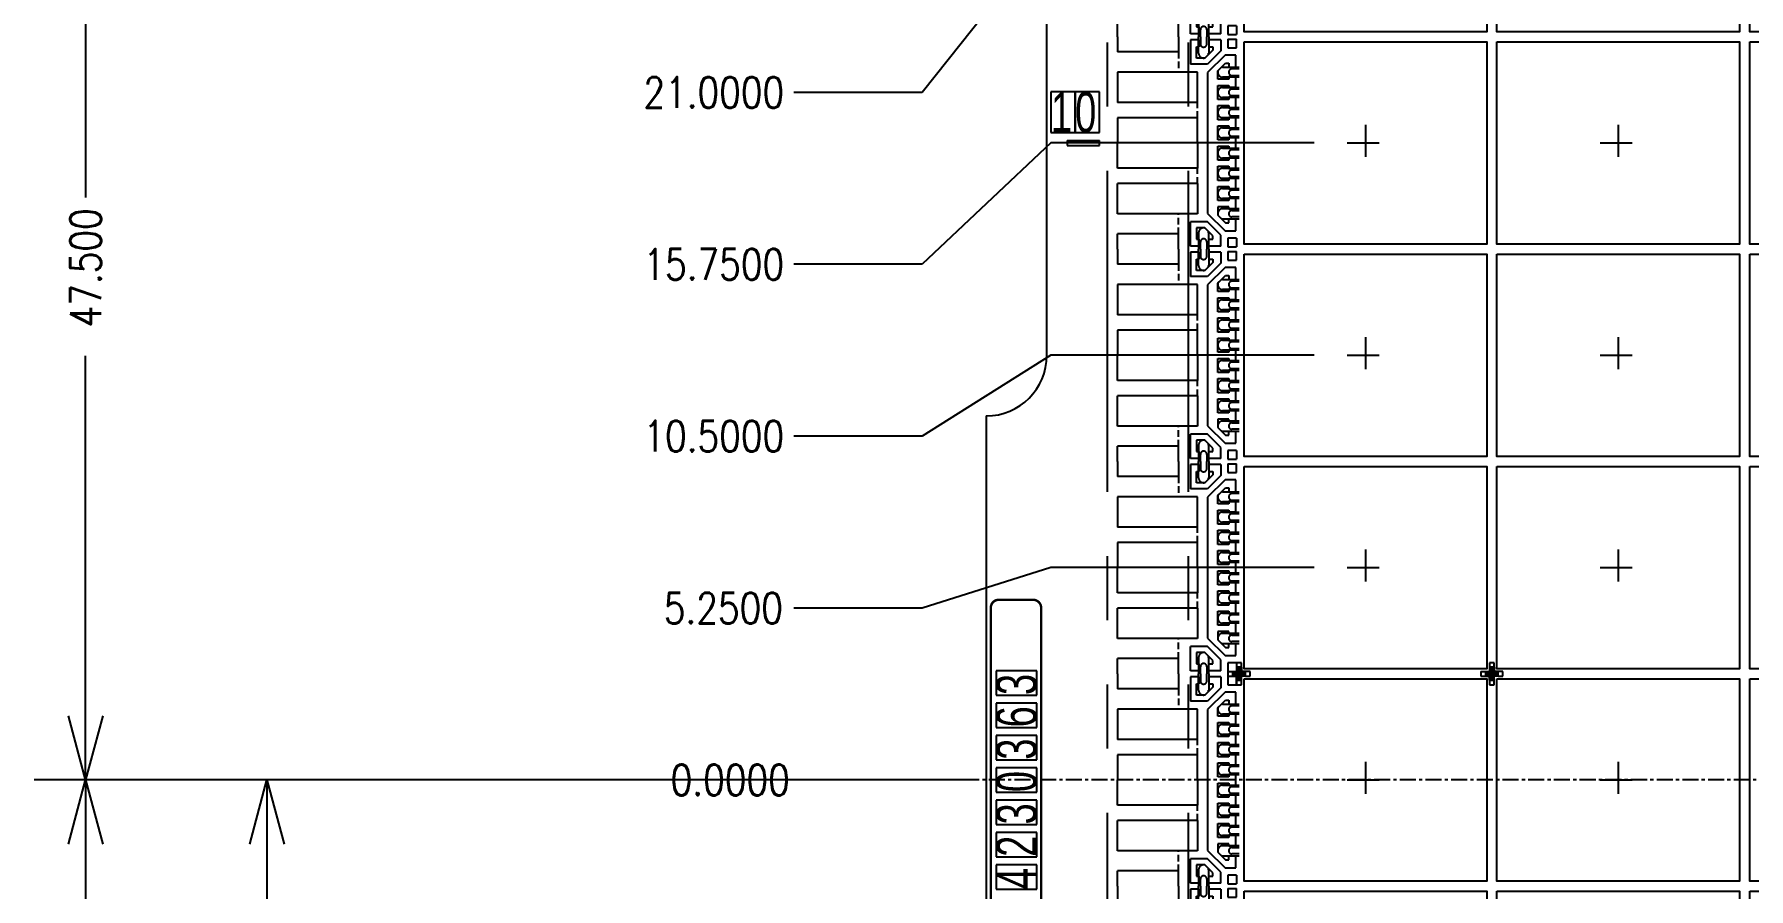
# Model space of a CAD drawing. Extents: x 0 to 864, y 0 to 559.
# Drawn here: x 98 to 182.7, y 341.9 to 384.1 of the extents above; entities that cross this region are included whole.
import ezdxf

# ---------------------------------------------------------------- set-up
doc = ezdxf.new("R2010")
doc.units = 0
doc.header["$LTSCALE"] = 12.7
doc.header["$MEASUREMENT"] = 0
doc.header["$PDMODE"] = 2
for name, pattern in [('CENTER', [2, 1.25, -0.25, 0.25, -0.25]), ('HIDDEN', [0.375, 0.25, -0.125]), ('PHANTOM', [2.5, 1.25, -0.25, 0.25, -0.25, 0.25, -0.25])]:
    doc.linetypes.add(name, pattern=pattern)
doc.layers.get('0').update_dxf_attribs({"linetype": 'CONTINUOUS'})
doc.layers.get('DEFPOINTS').update_dxf_attribs({"linetype": 'CONTINUOUS'})
for name, color, linetype in [('SH-01_CENTER', 2, 'CENTER'), ('SH-01_DIM', 4, 'CONTINUOUS'), ('SH-01_HATCH', 10, 'CONTINUOUS'), ('SH-01_HIDDEN', 6, 'HIDDEN'), ('SH-01_MISC', 5, 'CONTINUOUS'), ('SH-01_NOTES', 3, 'CONTINUOUS'), ('SH-01_OBJECT', 7, 'CONTINUOUS'), ('SH-01_PHANTOM', 1, 'PHANTOM')]:
    doc.layers.add(name, color=color, linetype=linetype)
doc.styles.get("Standard").update_dxf_attribs({"font": 'simplex.shx', "width": 0.82})
doc.dimstyles.get("Standard").update_dxf_attribs({"dimtxt": 0.18, "dimasz": 0.18, "dimexe": 0.18, "dimexo": 0.0625, "dimgap": 0.09, "dimtad": 0, "dimtih": 1, "dimtoh": 1, "dimdec": 4, "dimzin": 0, "dimdsep": 46, "dimtxsty": 'Standard', "dimcen": 0.09, "dimadec": 0, "dimazin": 0, "dimtfac": 1, "dimtdec": 4, "dimtofl": 0, "dimtmove": 0, "dimatfit": 3, "dimfxl": 1, "dimtolj": 1, "dimtzin": 0, "dimarcsym": 0})
doc.dimstyles.new('STANDARD$0', dxfattribs={"dimtxt": 0.18, "dimasz": 0.18, "dimexe": 0.18, "dimexo": 0.0625, "dimgap": 0.09, "dimtad": 0, "dimtih": 1, "dimtoh": 1, "dimdec": 4, "dimzin": 0, "dimdsep": 46, "dimtxsty": 'Standard', "dimcen": 0.09, "dimadec": 0, "dimazin": 0, "dimtfac": 1, "dimtdec": 4, "dimtofl": 0, "dimtmove": 0, "dimatfit": 3, "dimfxl": 1, "dimtolj": 1, "dimtzin": 0, "dimarcsym": 0})

# ---------------------------------------------------------------- blocks, each defined once
blk = doc.blocks.new('_Open30')
at = {"color": 0, "lineweight": -2}
for p, q in [((-1, 0.268), (0, 0)), ((0, 0), (-1, -0.268)), ((0, 0), (-1, 0))]:
    blk.add_line(p, q, dxfattribs=at)
blk = doc.blocks.new('*D139')
at = {"layer": 'DEFPOINTS', "color": 0, "ltscale": 0.05, "transparency": 16777216}
for p in [(146.765, 442.264), (100.512, 347.264), (147.202, 347.264)]:
    blk.add_point(p, dxfattribs=at)
at = {"layer": 'SH-01_DIM', "ltscale": 0.05, "transparency": 16777216}
for p, q in [((144.225, 442.264), (97.972, 442.264)), ((100.512, 439.089), (100.512, 376.073)), ((100.512, 350.439), (100.512, 368.246)), ((144.662, 347.264), (97.972, 347.264))]:
    blk.add_line(p, q, dxfattribs=at)
at = {"layer": 'SH-01_DIM', "ltscale": 0.05, "transparency": 16777216, "xscale": 3.175000000000011, "yscale": 3.175000000000011, "zscale": 3.175000000000011}
for p, rotation in [((100.512, 442.264), 90), ((100.512, 347.264), 270)]:
    blk.add_blockref('_Open30', p, dxfattribs=dict(at, rotation=rotation))
at = {"layer": 'SH-01_DIM', "ltscale": 0.05, "transparency": 16777216, "insert": (100.512, 372.16), "char_height": 1.524, "attachment_point": 5, "rotation": 90}
blk.add_mtext('\\A1; 47.500', dxfattribs=at)
blk = doc.blocks.new('*D140')
at = {"layer": 'DEFPOINTS', "color": 0, "ltscale": 0.05, "transparency": 16777216}
for p in [(147.202, 347.264), (100.512, 252.264), (146.765, 252.264)]:
    blk.add_point(p, dxfattribs=at)
at = {"layer": 'SH-01_DIM', "ltscale": 0.05, "transparency": 16777216}
for p, q in [((144.662, 347.264), (97.972, 347.264)), ((100.512, 344.089), (100.512, 303.678)), ((100.512, 255.439), (100.512, 295.85)), ((144.225, 252.264), (97.972, 252.264))]:
    blk.add_line(p, q, dxfattribs=at)
at = {"layer": 'SH-01_DIM', "ltscale": 0.05, "transparency": 16777216, "xscale": 3.175000000000011, "yscale": 3.175000000000011, "zscale": 3.175000000000011}
for p, rotation in [((100.512, 347.264), 90), ((100.512, 252.264), 270)]:
    blk.add_blockref('_Open30', p, dxfattribs=dict(at, rotation=rotation))
at = {"layer": 'SH-01_DIM', "ltscale": 0.05, "transparency": 16777216, "insert": (100.512, 299.764), "char_height": 1.524, "attachment_point": 5, "rotation": 90}
blk.add_mtext('\\A1; 47.500', dxfattribs=at)
blk = doc.blocks.new('*D150')
at = {"layer": 'DEFPOINTS', "color": 0, "ltscale": 0.05, "transparency": 16777216}
for p in [(147.202, 347.264), (109.476, 329.264), (145.033, 329.264)]:
    blk.add_point(p, dxfattribs=at)
at = {"layer": 'SH-01_DIM', "ltscale": 0.05, "transparency": 16777216}
for p, q in [((144.662, 347.264), (106.936, 347.264)), ((109.476, 344.089), (109.476, 332.439)), ((142.493, 329.264), (106.936, 329.264)), ((109.476, 329.264), (109.476, 326.089))]:
    blk.add_line(p, q, dxfattribs=at)
at = {"layer": 'SH-01_DIM', "ltscale": 0.05, "transparency": 16777216, "xscale": 3.175000000000011, "yscale": 3.175000000000011, "zscale": 3.175000000000011}
for p, rotation in [((109.476, 347.264), 90), ((109.476, 329.264), 270)]:
    blk.add_blockref('_Open30', p, dxfattribs=dict(at, rotation=rotation))
at = {"layer": 'SH-01_DIM', "ltscale": 0.05, "transparency": 16777216, "insert": (109.476, 322.263), "char_height": 1.524, "attachment_point": 5, "rotation": 90}
blk.add_mtext('\\A1; 9.000', dxfattribs=at)
blk = doc.blocks.new('A$C090B6B89')
at = {"layer": 'SH-01_HATCH', "ltscale": 0.05}
h = blk.add_hatch(dxfattribs=at)
h.set_pattern_fill('ANSI31', color=10, scale=0.25)
h.paths.add_polyline_path([(11.633, 0.047), (11.618, 0.047), (11.618, -0.128), (11.633, -0.128)])
h.paths.add_polyline_path([(11.633, 4.972), (11.618, 4.972), (11.618, 4.797), (11.633, 4.797)])
h = blk.add_hatch(dxfattribs=at)
h.set_pattern_fill('ANSI31', color=10, scale=0.25)
h.set_pattern_definition([(45, (16.64484, -6.121858), (-0.02209709, 0.02209709), [])])
h.paths.add_polyline_path([(12.543, 0.797), (12.368, 0.797), (12.368, 0.782), (12.543, 0.782)])
h.paths.add_polyline_path([(12.543, 1.062), (12.368, 1.062), (12.368, 1.047), (12.543, 1.047)])
h.paths.add_polyline_path([(12.543, 1.297), (12.368, 1.297), (12.368, 1.282), (12.543, 1.282)])
h.paths.add_polyline_path([(12.543, 1.797), (12.368, 1.797), (12.368, 1.782), (12.543, 1.782)])
h.paths.add_polyline_path([(12.543, 1.562), (12.368, 1.562), (12.368, 1.547), (12.543, 1.547)])
h.paths.add_polyline_path([(12.543, 2.062), (12.368, 2.062), (12.368, 2.047), (12.543, 2.047)])
h.paths.add_polyline_path([(12.543, 2.297), (12.368, 2.297), (12.368, 2.282), (12.543, 2.282)])
h.paths.add_polyline_path([(12.543, 2.562), (12.368, 2.562), (12.368, 2.547), (12.543, 2.547)])
h.paths.add_polyline_path([(12.543, 2.797), (12.368, 2.797), (12.368, 2.782), (12.543, 2.782)])
h.paths.add_polyline_path([(12.543, 3.062), (12.368, 3.062), (12.368, 3.047), (12.543, 3.047)])
h.paths.add_polyline_path([(12.543, 3.297), (12.368, 3.297), (12.368, 3.282), (12.543, 3.282)])
h.paths.add_polyline_path([(12.543, 3.562), (12.368, 3.562), (12.368, 3.547), (12.543, 3.547)])
h.paths.add_polyline_path([(12.543, 3.797), (12.368, 3.797), (12.368, 3.782), (12.543, 3.782)])
h.paths.add_polyline_path([(12.543, 4.062), (12.368, 4.062), (12.368, 4.047), (12.543, 4.047)])
at = {"layer": 'SH-01_HIDDEN', "ltscale": 0.05}
for p, q in [((11.118, 4.672), (11.118, 4.172)), ((11.593, 3.047), (11.593, 3.422)), ((11.593, 1.422), (11.593, 1.797)), ((11.118, 0.172), (11.118, 0.672))]:
    blk.add_line(p, q, dxfattribs=at)
at = {"layer": 'SH-01_HIDDEN'}
for p, q in [((11.618, 4.972), (11.618, 5.047)), ((11.618, 4.642), (11.618, 4.797)), ((11.663, 5.047), (11.663, 4.872)), ((11.823, 4.872), (11.823, 5.047)), ((11.868, 5.047), (11.868, 4.642)), ((11.862, 4.61), (11.78, 4.528)), ((12.098, 4.21), (12.18, 4.292)), ((12.213, 4.297), (12.618, 4.297)), ((12.618, 4.252), (12.443, 4.252)), ((12.368, 4.047), (12.213, 4.047)), ((12.443, 4.092), (12.618, 4.092)), ((12.618, 4.047), (12.543, 4.047)), ((12.213, 3.797), (12.368, 3.797)), ((12.368, 3.547), (12.213, 3.547)), ((12.618, 3.752), (12.443, 3.752)), ((12.443, 3.592), (12.618, 3.592)), ((12.543, 3.797), (12.618, 3.797)), ((12.618, 3.547), (12.543, 3.547)), ((12.213, 3.297), (12.368, 3.297)), ((12.368, 3.047), (12.213, 3.047)), ((12.618, 3.252), (12.443, 3.252)), ((12.443, 3.092), (12.618, 3.092)), ((12.543, 3.297), (12.618, 3.297)), ((12.618, 3.047), (12.543, 3.047)), ((12.213, 2.797), (12.368, 2.797)), ((12.368, 2.547), (12.213, 2.547)), ((12.618, 2.752), (12.443, 2.752)), ((12.443, 2.592), (12.618, 2.592)), ((12.543, 2.797), (12.618, 2.797)), ((12.618, 2.547), (12.543, 2.547)), ((12.213, 2.297), (12.368, 2.297)), ((12.618, 2.252), (12.443, 2.252)), ((12.543, 2.297), (12.618, 2.297)), ((12.368, 2.047), (12.213, 2.047)), ((12.213, 1.797), (12.368, 1.797)), ((12.443, 2.092), (12.618, 2.092)), ((12.618, 1.752), (12.443, 1.752)), ((12.618, 2.047), (12.543, 2.047)), ((12.543, 1.797), (12.618, 1.797)), ((12.368, 1.547), (12.213, 1.547)), ((12.213, 1.297), (12.368, 1.297)), ((12.443, 1.592), (12.618, 1.592)), ((12.618, 1.547), (12.543, 1.547)), ((12.543, 1.297), (12.618, 1.297)), ((12.368, 1.047), (12.213, 1.047)), ((12.618, 1.252), (12.443, 1.252)), ((12.443, 1.092), (12.618, 1.092)), ((12.618, 1.047), (12.543, 1.047)), ((12.098, 0.635), (12.18, 0.553)), ((12.368, 0.797), (12.213, 0.797)), ((12.213, 0.547), (12.618, 0.547)), ((12.443, 0.752), (12.618, 0.752)), ((12.618, 0.592), (12.443, 0.592)), ((12.618, 0.797), (12.543, 0.797)), ((11.618, 0.202), (11.618, -0.203)), ((11.862, 0.235), (11.78, 0.316)), ((11.868, -0.203), (11.868, 0.202)), ((11.663, -0.203), (11.663, -0.028)), ((11.823, -0.028), (11.823, -0.203))]:
    blk.add_line(p, q, dxfattribs=at)
for centre, radius, start, end in [((11.743, 4.872), 0.08, 179.9999, 359.9999), ((11.743, 4.647), 0.125, 182.3382, 287.4807), ((11.743, 4.647), 0.125, 342.5191, 357.6616), ((12.218, 4.173), 0.124, 92.3096, 107.5292), ((12.443, 4.172), 0.08, 90, 270), ((12.218, 4.172), 0.125, 162.5194, 267.665), ((12.218, 3.672), 0.125, 92.3383, 267.6617), ((12.443, 3.672), 0.08, 90, 270), ((12.218, 3.172), 0.125, 92.3383, 267.6617), ((12.443, 3.172), 0.08, 90, 270), ((12.218, 2.672), 0.125, 92.3383, 267.6617), ((12.443, 2.672), 0.08, 90, 270), ((12.218, 2.172), 0.125, 92.3383, 267.6617), ((12.443, 2.172), 0.08, 90, 270), ((12.218, 1.672), 0.125, 92.3383, 267.6617), ((12.443, 1.672), 0.08, 90, 270), ((12.218, 1.172), 0.125, 92.3383, 267.6617), ((12.443, 1.172), 0.08, 90, 270), ((12.218, 0.672), 0.125, 92.335, 197.4806), ((12.218, 0.672), 0.124, 252.4708, 267.6904), ((12.443, 0.672), 0.08, 90, 270), ((11.743, 0.197), 0.125, 72.5192, 177.6617), ((11.743, -0.028), 0.08, 0, 180), ((11.743, 0.197), 0.125, 2.3383, 17.4808)]:
    blk.add_arc(centre, radius, start, end, dxfattribs=at)
at = {"layer": 'SH-01_OBJECT', "ltscale": 0.05}
for p, q in [((9.618, 5.047), (9.618, 4.672)), ((11.118, 4.672), (9.618, 4.672)), ((11.118, 5.047), (11.118, 4.672)), ((11.618, 4.972), (11.418, 4.972)), ((11.533, 4.972), (11.453, 4.972)), ((11.618, 4.972), (11.633, 4.972)), ((11.618, 4.797), (11.633, 4.797)), ((11.953, 4.972), (11.868, 4.972)), ((12.168, 4.972), (11.953, 4.972)), ((9.618, 4.172), (9.618, 3.422)), ((11.593, 4.172), (9.618, 4.172)), ((12.368, 4.062), (12.368, 4.047)), ((12.543, 4.062), (12.543, 4.047)), ((11.593, 3.422), (9.618, 3.422)), ((12.368, 3.782), (12.368, 3.797)), ((12.368, 3.547), (12.368, 3.562)), ((12.543, 3.782), (12.543, 3.797)), ((12.543, 3.547), (12.543, 3.562)), ((9.618, 3.047), (9.618, 2.422)), ((11.593, 3.047), (9.618, 3.047)), ((12.368, 3.282), (12.368, 3.297)), ((12.368, 3.047), (12.368, 3.062)), ((12.543, 3.282), (12.543, 3.297)), ((12.543, 3.047), (12.543, 3.062)), ((12.368, 2.782), (12.368, 2.797)), ((12.368, 2.547), (12.368, 2.562)), ((12.543, 2.782), (12.543, 2.797)), ((12.543, 2.547), (12.543, 2.562)), ((9.618, 1.797), (9.618, 2.422)), ((12.368, 2.282), (12.368, 2.297)), ((12.543, 2.282), (12.543, 2.297)), ((11.593, 1.797), (9.618, 1.797)), ((12.368, 2.047), (12.368, 2.062)), ((12.368, 1.782), (12.368, 1.797)), ((12.543, 2.047), (12.543, 2.062)), ((12.543, 1.782), (12.543, 1.797)), ((9.618, 0.672), (9.618, 1.422)), ((11.593, 1.422), (9.618, 1.422)), ((12.368, 1.547), (12.368, 1.562)), ((12.368, 1.282), (12.368, 1.297)), ((12.543, 1.547), (12.543, 1.562)), ((12.543, 1.282), (12.543, 1.297)), ((12.368, 1.047), (12.368, 1.062)), ((12.543, 1.047), (12.543, 1.062)), ((11.593, 0.672), (9.618, 0.672)), ((12.368, 0.782), (12.368, 0.797)), ((12.543, 0.782), (12.543, 0.797)), ((9.618, -0.203), (9.618, 0.172)), ((11.118, 0.172), (9.618, 0.172)), ((11.118, -0.203), (11.118, 0.172)), ((11.618, 0.047), (11.633, 0.047)), ((11.618, -0.128), (11.418, -0.128)), ((11.533, -0.128), (11.453, -0.128)), ((11.618, -0.128), (11.633, -0.128)), ((11.953, -0.128), (11.868, -0.128)), ((12.168, -0.128), (11.953, -0.128))]:
    blk.add_line(p, q, dxfattribs=at)
at = {"layer": 'SH-01_OBJECT'}
for p, q in [((11.418, 4.972), (11.418, 4.372)), ((11.568, 4.522), (11.568, 4.797)), ((11.568, 4.797), (11.618, 4.797)), ((11.618, 4.797), (11.618, 4.972)), ((11.633, 4.972), (11.633, 4.797)), ((11.968, 4.715), (11.774, 4.522)), ((12.168, 4.703), (11.837, 4.372)), ((11.868, 4.972), (11.868, 4.797)), ((11.868, 4.797), (11.968, 4.797)), ((11.968, 4.797), (11.968, 4.715)), ((12.168, 4.972), (12.168, 4.922)), ((12.168, 4.922), (12.168, 4.703)), ((12.343, 4.987), (12.343, 4.772)), ((12.343, 4.987), (12.558, 4.987)), ((12.343, 4.772), (12.558, 4.772)), ((12.558, 4.772), (12.558, 4.987)), ((11.837, 4.372), (11.418, 4.372)), ((11.774, 4.522), (11.568, 4.522)), ((12.274, 4.597), (11.843, 4.166)), ((12.093, 4.204), (12.286, 4.397)), ((12.543, 4.597), (12.274, 4.597)), ((12.286, 4.397), (12.368, 4.397)), ((12.368, 4.397), (12.368, 4.297)), ((12.368, 4.297), (12.543, 4.297)), ((12.543, 4.297), (12.543, 4.597)), ((11.593, 3.422), (11.593, 4.172)), ((11.843, 4.166), (11.843, 0.678)), ((12.093, 3.997), (12.093, 4.204)), ((12.368, 3.997), (12.093, 3.997)), ((12.093, 3.847), (12.368, 3.847)), ((12.093, 3.497), (12.093, 3.847)), ((12.543, 4.062), (12.368, 4.062)), ((12.543, 4.047), (12.368, 4.047)), ((12.368, 4.047), (12.368, 3.997)), ((12.368, 3.847), (12.368, 3.797)), ((12.543, 3.797), (12.543, 4.047)), ((12.368, 3.497), (12.093, 3.497)), ((12.543, 3.797), (12.368, 3.797)), ((12.543, 3.782), (12.368, 3.782)), ((12.368, 3.562), (12.543, 3.562)), ((12.543, 3.547), (12.368, 3.547)), ((12.368, 3.547), (12.368, 3.497)), ((12.543, 3.297), (12.543, 3.547)), ((11.593, 2.422), (11.593, 3.047)), ((12.093, 3.347), (12.368, 3.347)), ((12.093, 2.997), (12.093, 3.347)), ((12.368, 2.997), (12.093, 2.997)), ((12.368, 3.347), (12.368, 3.297)), ((12.368, 3.297), (12.543, 3.297)), ((12.543, 3.282), (12.368, 3.282)), ((12.368, 3.062), (12.543, 3.062)), ((12.543, 3.047), (12.368, 3.047)), ((12.368, 3.047), (12.368, 2.997)), ((12.543, 2.797), (12.543, 3.047)), ((12.093, 2.847), (12.368, 2.847)), ((12.093, 2.497), (12.093, 2.847)), ((12.368, 2.847), (12.368, 2.797)), ((12.368, 2.797), (12.543, 2.797)), ((12.543, 2.782), (12.368, 2.782)), ((12.368, 2.562), (12.543, 2.562)), ((12.543, 2.547), (12.368, 2.547)), ((12.368, 2.547), (12.368, 2.497)), ((12.543, 2.297), (12.543, 2.547)), ((11.593, 2.422), (11.593, 1.797)), ((12.368, 2.497), (12.093, 2.497)), ((12.093, 2.347), (12.368, 2.347)), ((12.093, 1.997), (12.093, 2.347)), ((12.368, 2.347), (12.368, 2.297)), ((12.368, 2.297), (12.543, 2.297)), ((12.543, 2.282), (12.368, 2.282)), ((12.368, 1.997), (12.093, 1.997)), ((12.093, 1.847), (12.368, 1.847)), ((12.093, 1.497), (12.093, 1.847)), ((12.368, 2.062), (12.543, 2.062)), ((12.543, 2.047), (12.368, 2.047)), ((12.368, 2.047), (12.368, 1.997)), ((12.368, 1.847), (12.368, 1.797)), ((12.368, 1.797), (12.543, 1.797)), ((12.543, 1.782), (12.368, 1.782)), ((12.543, 1.797), (12.543, 2.047)), ((11.593, 1.422), (11.593, 0.672)), ((12.368, 1.497), (12.093, 1.497)), ((12.093, 1.347), (12.368, 1.347)), ((12.093, 0.997), (12.093, 1.347)), ((12.368, 1.562), (12.543, 1.562)), ((12.543, 1.547), (12.368, 1.547)), ((12.368, 1.547), (12.368, 1.497)), ((12.368, 1.347), (12.368, 1.297)), ((12.368, 1.297), (12.543, 1.297)), ((12.543, 1.282), (12.368, 1.282)), ((12.543, 1.297), (12.543, 1.547)), ((12.368, 0.997), (12.093, 0.997)), ((12.368, 1.062), (12.543, 1.062)), ((12.543, 1.047), (12.368, 1.047)), ((12.368, 1.047), (12.368, 0.997)), ((12.543, 0.797), (12.543, 1.047)), ((11.837, 0.472), (11.418, 0.472)), ((11.418, -0.128), (11.418, 0.472)), ((12.168, 0.141), (11.837, 0.472)), ((11.843, 0.678), (12.274, 0.247)), ((12.368, 0.847), (12.093, 0.847)), ((12.093, 0.847), (12.093, 0.64)), ((12.093, 0.64), (12.286, 0.447)), ((12.286, 0.447), (12.368, 0.447)), ((12.368, 0.797), (12.368, 0.847)), ((12.543, 0.797), (12.368, 0.797)), ((12.543, 0.782), (12.368, 0.782)), ((12.368, 0.447), (12.368, 0.547)), ((12.368, 0.547), (12.543, 0.547)), ((12.543, 0.247), (12.543, 0.547)), ((11.774, 0.322), (11.568, 0.322)), ((11.568, 0.322), (11.568, 0.047)), ((11.568, 0.047), (11.618, 0.047)), ((11.618, 0.047), (11.618, -0.128)), ((11.633, -0.128), (11.633, 0.047)), ((11.968, 0.129), (11.774, 0.322)), ((11.868, -0.128), (11.868, 0.047)), ((11.868, 0.047), (11.968, 0.047)), ((11.968, 0.047), (11.968, 0.129)), ((12.168, -0.078), (12.168, 0.141)), ((12.274, 0.247), (12.543, 0.247)), ((12.558, 0.072), (12.343, 0.072)), ((12.343, 0.072), (12.343, -0.143)), ((12.558, 0.072), (12.558, -0.143)), ((12.168, -0.128), (12.168, -0.078)), ((12.343, -0.143), (12.558, -0.143))]:
    blk.add_line(p, q, dxfattribs=at)
blk = doc.blocks.new('*D118')
at = {"layer": 'DEFPOINTS', "color": 0, "ltscale": 0.05, "transparency": 16777216}
for p in [(135.865, 347.264), (145.033, 347.264), (445.033, 347.264)]:
    blk.add_point(p, dxfattribs=at)
at = {"layer": 'SH-01_DIM', "ltscale": 0.05, "transparency": 16777216}
blk.add_line((142.493, 347.264), (135.865, 347.264), dxfattribs=at)
at = {"layer": 'SH-01_DIM', "ltscale": 0.05, "transparency": 16777216, "insert": (131.951, 347.264), "char_height": 1.524, "attachment_point": 5}
blk.add_mtext('\\A1; 0.0000', dxfattribs=at)
blk = doc.blocks.new('*D119')
at = {"layer": 'DEFPOINTS', "color": 0, "ltscale": 0.05, "transparency": 16777216}
for p in [(149.533, 465.062), (149.533, 440.584), (445.033, 347.264)]:
    blk.add_point(p, dxfattribs=at)
at = {"layer": 'SH-01_DIM', "ltscale": 0.05, "transparency": 16777216}
blk.add_line((149.533, 443.124), (149.533, 465.062), dxfattribs=at)
at = {"layer": 'SH-01_DIM', "ltscale": 0.05, "transparency": 16777216, "insert": (149.533, 470.047), "char_height": 1.524, "attachment_point": 5, "rotation": 90}
blk.add_mtext('\\A1; 147.7500', dxfattribs=at)
blk = doc.blocks.new('*D120')
at = {"layer": 'DEFPOINTS', "color": 0, "ltscale": 0.05, "transparency": 16777216}
for p in [(139.538, 457.57), (145.033, 441.264), (445.033, 347.264)]:
    blk.add_point(p, dxfattribs=at)
at = {"layer": 'SH-01_DIM', "ltscale": 0.05, "transparency": 16777216}
for p, q in [((139.538, 451.22), (139.538, 457.57)), ((145.033, 447.614), (139.538, 451.22)), ((145.033, 443.804), (145.033, 447.614))]:
    blk.add_line(p, q, dxfattribs=at)
at = {"layer": 'SH-01_DIM', "ltscale": 0.05, "transparency": 16777216, "insert": (139.538, 467.942), "char_height": 1.524, "attachment_point": 5, "rotation": 90}
blk.add_mtext('\\A1; 150.000+/-0.0760', dxfattribs=at)
blk = doc.blocks.new('A$C548803C5')
at = {"layer": 'SH-01_CENTER', "ltscale": 0.05}
for p, q in [((1, 1.451), (1, 0.549)), ((0.549, 1), (1.451, 1))]:
    blk.add_line(p, q, dxfattribs=at)
at = {"layer": 'SH-01_MISC', "ltscale": 0.05}
blk.add_lwpolyline([(-2, 3.5), (4, 3.5), (4, -1.5), (-2, -1.5)], close=True, dxfattribs=at)
blk = doc.blocks.new('*D173')
at = {"layer": 'DEFPOINTS', "color": 0, "ltscale": 0.05, "transparency": 16777216}
for p in [(176.283, 453.199), (176.283, 420.764), (445.033, 347.264)]:
    blk.add_point(p, dxfattribs=at)
at = {"layer": 'SH-01_DIM', "ltscale": 0.05, "transparency": 16777216}
blk.add_line((176.283, 423.304), (176.283, 453.199), dxfattribs=at)
at = {"layer": 'SH-01_DIM', "ltscale": 0.05, "transparency": 16777216, "insert": (176.283, 458.184), "char_height": 1.524, "attachment_point": 5, "rotation": 90}
blk.add_mtext('\\A1; 134.3750', dxfattribs=at)
blk = doc.blocks.new('*D174')
at = {"layer": 'DEFPOINTS', "color": 0, "ltscale": 0.05, "transparency": 16777216}
for p in [(163.783, 453.199), (163.783, 420.764), (445.033, 347.264)]:
    blk.add_point(p, dxfattribs=at)
at = {"layer": 'SH-01_DIM', "ltscale": 0.05, "transparency": 16777216}
blk.add_line((163.783, 423.304), (163.783, 453.199), dxfattribs=at)
at = {"layer": 'SH-01_DIM', "ltscale": 0.05, "transparency": 16777216, "insert": (163.783, 458.184), "char_height": 1.524, "attachment_point": 5, "rotation": 90}
blk.add_mtext('\\A1; 140.6250', dxfattribs=at)
blk = doc.blocks.new('*D111')
at = {"layer": 'DEFPOINTS', "color": 0, "ltscale": 0.05, "transparency": 16777216}
for p in [(163.783, 420.764), (135.527, 406.764), (445.033, 347.264)]:
    blk.add_point(p, dxfattribs=at)
at = {"layer": 'SH-01_DIM', "ltscale": 0.05, "transparency": 16777216}
for p, q in [((148.227, 420.764), (141.877, 406.764)), ((161.243, 420.764), (148.227, 420.764)), ((141.877, 406.764), (135.527, 406.764))]:
    blk.add_line(p, q, dxfattribs=at)
at = {"layer": 'SH-01_DIM', "ltscale": 0.05, "transparency": 16777216, "insert": (131.018, 406.764), "char_height": 1.524, "attachment_point": 5}
blk.add_mtext('\\A1; 36.7500', dxfattribs=at)
blk = doc.blocks.new('*D112')
at = {"layer": 'DEFPOINTS', "color": 0, "ltscale": 0.05, "transparency": 16777216}
for p in [(163.783, 410.264), (135.527, 398.264), (445.033, 347.264)]:
    blk.add_point(p, dxfattribs=at)
at = {"layer": 'SH-01_DIM', "ltscale": 0.05, "transparency": 16777216}
for p, q in [((148.227, 410.264), (141.877, 398.264)), ((161.243, 410.264), (148.227, 410.264)), ((141.877, 398.264), (135.527, 398.264))]:
    blk.add_line(p, q, dxfattribs=at)
at = {"layer": 'SH-01_DIM', "ltscale": 0.05, "transparency": 16777216, "insert": (131.137, 398.264), "char_height": 1.524, "attachment_point": 5}
blk.add_mtext('\\A1; 31.5000', dxfattribs=at)
blk = doc.blocks.new('*D113')
at = {"layer": 'DEFPOINTS', "color": 0, "ltscale": 0.05, "transparency": 16777216}
for p in [(163.783, 399.764), (135.527, 389.764), (445.033, 347.264)]:
    blk.add_point(p, dxfattribs=at)
at = {"layer": 'SH-01_DIM', "ltscale": 0.05, "transparency": 16777216}
for p, q in [((148.227, 399.764), (141.877, 389.764)), ((161.243, 399.764), (148.227, 399.764)), ((141.877, 389.764), (135.527, 389.764))]:
    blk.add_line(p, q, dxfattribs=at)
at = {"layer": 'SH-01_DIM', "ltscale": 0.05, "transparency": 16777216, "insert": (131.018, 389.764), "char_height": 1.524, "attachment_point": 5}
blk.add_mtext('\\A1; 26.2500', dxfattribs=at)
blk = doc.blocks.new('*D114')
at = {"layer": 'DEFPOINTS', "color": 0, "ltscale": 0.05, "transparency": 16777216}
for p in [(163.783, 389.264), (135.527, 381.264), (445.033, 347.264)]:
    blk.add_point(p, dxfattribs=at)
at = {"layer": 'SH-01_DIM', "ltscale": 0.05, "transparency": 16777216}
for p, q in [((148.227, 389.264), (141.877, 381.264)), ((161.243, 389.264), (148.227, 389.264)), ((141.877, 381.264), (135.527, 381.264))]:
    blk.add_line(p, q, dxfattribs=at)
at = {"layer": 'SH-01_DIM', "ltscale": 0.05, "transparency": 16777216, "insert": (131.137, 381.264), "char_height": 1.524, "attachment_point": 5}
blk.add_mtext('\\A1; 21.0000', dxfattribs=at)
blk = doc.blocks.new('*D115')
at = {"layer": 'DEFPOINTS', "color": 0, "ltscale": 0.05, "transparency": 16777216}
for p in [(163.783, 378.764), (135.527, 372.764), (445.033, 347.264)]:
    blk.add_point(p, dxfattribs=at)
at = {"layer": 'SH-01_DIM', "ltscale": 0.05, "transparency": 16777216}
for p, q in [((148.227, 378.764), (141.877, 372.764)), ((161.243, 378.764), (148.227, 378.764)), ((141.877, 372.764), (135.527, 372.764))]:
    blk.add_line(p, q, dxfattribs=at)
at = {"layer": 'SH-01_DIM', "ltscale": 0.05, "transparency": 16777216, "insert": (131.137, 372.764), "char_height": 1.524, "attachment_point": 5}
blk.add_mtext('\\A1; 15.7500', dxfattribs=at)
blk = doc.blocks.new('*D116')
at = {"layer": 'DEFPOINTS', "color": 0, "ltscale": 0.05, "transparency": 16777216}
for p in [(163.783, 368.264), (135.527, 364.264), (445.033, 347.264)]:
    blk.add_point(p, dxfattribs=at)
at = {"layer": 'SH-01_DIM', "ltscale": 0.05, "transparency": 16777216}
for p, q in [((148.227, 368.264), (141.877, 364.264)), ((161.243, 368.264), (148.227, 368.264)), ((141.877, 364.264), (135.527, 364.264))]:
    blk.add_line(p, q, dxfattribs=at)
at = {"layer": 'SH-01_DIM', "ltscale": 0.05, "transparency": 16777216, "insert": (131.137, 364.264), "char_height": 1.524, "attachment_point": 5}
blk.add_mtext('\\A1; 10.5000', dxfattribs=at)
blk = doc.blocks.new('*D117')
at = {"layer": 'DEFPOINTS', "color": 0, "ltscale": 0.05, "transparency": 16777216}
for p in [(163.783, 357.764), (135.527, 355.764), (445.033, 347.264)]:
    blk.add_point(p, dxfattribs=at)
at = {"layer": 'SH-01_DIM', "ltscale": 0.05, "transparency": 16777216}
for p, q in [((148.227, 357.764), (141.877, 355.764)), ((161.243, 357.764), (148.227, 357.764)), ((141.877, 355.764), (135.527, 355.764))]:
    blk.add_line(p, q, dxfattribs=at)
at = {"layer": 'SH-01_DIM', "ltscale": 0.05, "transparency": 16777216, "insert": (131.613, 355.764), "char_height": 1.524, "attachment_point": 5}
blk.add_mtext('\\A1; 5.2500', dxfattribs=at)
blk = doc.blocks.new('A$C1C491FD5')
at = {"layer": 'SH-01_HATCH', "ltscale": 0.05}
h = blk.add_hatch(dxfattribs=at)
h.set_pattern_fill('ANSI31', color=10, scale=0.25)
h.set_pattern_definition([(45, (-0.27461, 0.535512), (-0.0220971, 0.0220971), [])])
h.paths.add_polyline_path([(-0.534, 1.186), (-0.654, 1.186), (-0.654, 1.086), (-0.754, 1.086), (-0.754, 0.966), (-0.654, 0.966), (-0.654, 0.866), (-0.534, 0.866), (-0.534, 0.966), (-0.434, 0.966), (-0.434, 1.086), (-0.534, 1.086)])
at = {"layer": 'SH-01_HIDDEN'}
for p, q in [((-0.654, 1.301), (-0.654, 1.186)), ((-0.534, 1.301), (-0.654, 1.301)), ((-0.534, 1.186), (-0.534, 1.301)), ((-0.869, 0.966), (-0.754, 0.966)), ((-0.654, 0.866), (-0.654, 0.751)), ((-0.534, 0.751), (-0.534, 0.866)), ((-0.319, 1.086), (-0.434, 1.086)), ((-0.434, 0.966), (-0.319, 0.966)), ((-0.319, 0.966), (-0.319, 1.086)), ((-0.654, 0.751), (-0.534, 0.751))]:
    blk.add_line(p, q, dxfattribs=at)
at = {"layer": 'SH-01_HIDDEN', "ltscale": 0.05}
for q in [(-0.754, 1.086), (-0.869, 0.966)]:
    blk.add_line((-0.869, 1.086), q, dxfattribs=at)
at = {"layer": 'SH-01_OBJECT'}
for p, q in [((-0.754, 1.086), (-0.654, 1.086)), ((-0.754, 1.086), (-0.754, 0.966)), ((-0.754, 0.966), (-0.654, 0.966)), ((-0.534, 1.186), (-0.654, 1.186)), ((-0.654, 0.866), (-0.654, 0.966)), ((-0.654, 0.866), (-0.534, 0.866)), ((-0.534, 1.186), (-0.534, 1.086)), ((-0.434, 1.086), (-0.534, 1.086)), ((-0.534, 1.086), (-0.534, 1.086)), ((-0.434, 0.966), (-0.534, 0.966)), ((-0.534, 0.866), (-0.534, 0.966)), ((-0.434, 0.966), (-0.434, 1.086))]:
    blk.add_line(p, q, dxfattribs=at)
at = {"layer": 'SH-01_OBJECT', "ltscale": 0.05}
blk.add_line((-0.654, 1.186), (-0.654, 1.086), dxfattribs=at)

msp = doc.modelspace()

# ---------------------------------------------------------------- linework, layer by layer
at = {"layer": 'SH-01_CENTER', "ltscale": 0.05}
msp.add_line((746.66662, 347.26424), (143.39964, 347.26424), dxfattribs=at)
at = {"layer": 'SH-01_NOTES', "linetype": 'PHANTOM', "ltscale": 0.2, "const_width": 0.12}
msp.add_lwpolyline([(145.66048, 356.1763), (147.35077, 356.1763, -0.41421356), (147.75077, 355.7763), (147.75077, 338.40056, -0.41421356), (147.35077, 338.00056), (145.66048, 338.00056, -0.41421356), (145.26048, 338.40056), (145.26048, 355.7763, -0.41421356)], format="xyb", close=True, dxfattribs=at)
at = {"layer": 'SH-01_OBJECT'}
for p, q in [((148.03313, 368.26424), (148.03313, 396.26424)), ((145.03313, 365.26424), (145.03313, 329.26424))]:
    msp.add_line(p, q, dxfattribs=at)
at = {"layer": 'SH-01_OBJECT', "ltscale": 0.05}
for p, q in [((149.03313, 378.88924), (150.63313, 378.88924)), ((149.03313, 378.88924), (149.03313, 378.63924)), ((150.63313, 378.63924), (150.63313, 378.88924)), ((149.03313, 378.63924), (150.63313, 378.63924))]:
    msp.add_line(p, q, dxfattribs=at)
at = {"layer": 'SH-01_OBJECT'}
msp.add_arc((145.03313, 368.26424), 3, 270, 0, dxfattribs=at)
at = {"layer": 'SH-01_PHANTOM'}
for p, q in [((151.03313, 266.26424), (151.03313, 428.26424)), ((155.03313, 266.26424), (155.03313, 428.26424))]:
    msp.add_line(p, q, dxfattribs=at)
for points in [[(148.23313, 379.28924), (149.43313, 379.28924), (149.43313, 381.28924), (148.23313, 381.28924)], [(149.43313, 379.28924), (150.63313, 379.28924), (150.63313, 381.28924), (149.43313, 381.28924)], [(147.53313, 351.46424), (147.53313, 352.66424), (145.53313, 352.66424), (145.53313, 351.46424)], [(147.53313, 349.86424), (147.53313, 351.06424), (145.53313, 351.06424), (145.53313, 349.86424)], [(147.53313, 348.26424), (147.53313, 349.46424), (145.53313, 349.46424), (145.53313, 348.26424)], [(147.53313, 346.66424), (147.53313, 347.86424), (145.53313, 347.86424), (145.53313, 346.66424)], [(147.53313, 345.06424), (147.53313, 346.26424), (145.53313, 346.26424), (145.53313, 345.06424)], [(147.53313, 343.46424), (147.53313, 344.66424), (145.53313, 344.66424), (145.53313, 343.46424)], [(147.53313, 341.86424), (147.53313, 343.06424), (145.53313, 343.06424), (145.53313, 341.86424)]]:
    msp.add_lwpolyline(points, close=True, dxfattribs=at)

# ---------------------------------------------------------------- block references
at = {"layer": 'SH-01_MISC', "ltscale": 0.05, "xscale": 2, "yscale": 2, "zscale": 2, "row_count": 15, "column_count": 46, "row_spacing": 10.5, "column_spacing": 12.5}
msp.add_blockref('A$C548803C5', (161.78313, 271.76424), dxfattribs=at)
at = {"layer": 'SH-01_OBJECT', "ltscale": 0.05, "xscale": 2, "yscale": 2, "zscale": 2, "row_count": 15, "column_count": 1, "row_spacing": 10.5, "column_spacing": 0}
msp.add_blockref('A$C090B6B89', (132.29777, 268.91974), dxfattribs=at)
at = {"layer": 'SH-01_OBJECT', "ltscale": 0.05, "xscale": 2, "yscale": 2, "zscale": 2}
for p in [(158.72157, 350.46219), (171.22157, 350.46219)]:
    msp.add_blockref('A$C1C491FD5', p, dxfattribs=at)

# ---------------------------------------------------------------- texts
at = {"layer": 'SH-01_OBJECT', "char_height": 2, "width": 1.2, "attachment_point": 1}
for s, insert in [('{\\fSwis721 BdCnOul BT|b0|i0|c0|p82;1}', (148.23313, 381.28924)), ('{\\fSwis721 BdCnOul BT|b0|i0|c0|p82;0}', (149.43313, 381.28924))]:
    msp.add_mtext(s, dxfattribs=dict(at, insert=insert))
at = {"layer": 'SH-01_OBJECT', "char_height": 2.0000001, "width": 1.2000001, "attachment_point": 1, "rotation": 90}
for s, insert in [('{\\fSwis721 BdCnOul BT|b0|i0|c0|p82;3}', (145.53313, 351.46424)), ('{\\fSwis721 BdCnOul BT|b0|i0|c0|p82;6}', (145.53313, 349.86424)), ('{\\fSwis721 BdCnOul BT|b0|i0|c0|p82;3}', (145.53313, 348.26424)), ('{\\fSwis721 BdCnOul BT|b0|i0|c0|p82;0}', (145.53313, 346.66424)), ('{\\fSwis721 BdCnOul BT|b0|i0|c0|p82;3}', (145.53313, 345.06424)), ('{\\fSwis721 BdCnOul BT|b0|i0|c0|p82;2}', (145.53313, 343.46424)), ('{\\fSwis721 BdCnOul BT|b0|i0|c0|p82;4}', (145.53313, 341.86424))]:
    msp.add_mtext(s, dxfattribs=dict(at, insert=insert))

# ---------------------------------------------------------------- dimensions: what is measured, and where the dimension line sits
at = {"layer": 'SH-01_DIM', "ltscale": 0.05}
dim = msp.add_ordinate_dim(feature_location=(145.03313, 441.26424), offset=(-5.49521, 16.30548), dtype=1, origin=(445.03313, 347.26424), text='<>+/-0.0760', dimstyle='Standard', override={"dimscale": 25.4, "dimtxt": 0.06, "dimasz": 0.125, "dimexe": 0.1, "dimexo": 0.1, "dimgap": 0.03, "dimtih": 0, "dimtoh": 0, "dimdec": 3, "dimlfac": 0.5, "dimzin": 1, "dimpost": ' <>\\X', "dimblk": 'Open30', "dimcen": -0.09, "dimclrd": 256, "dimclre": 256, "dimclrt": 256, "dimazin": 1, "dimtp": 0.03, "dimtm": 0.03, "dimtofl": 1, "dimldrblk": 'Open30', "dimlwd": 65535, "dimlwe": 65535}, dxfattribs=at)
dim.commit()
dim.dimension.update_dxf_attribs({"geometry": '*D120', "text_midpoint": (139.53792, 467.94235)})
for feature_location, offset, dtype, origin, picture, middle in [((149.53313, 440.58424), (0, 24.4779), 1, (445.03313, 347.26424), '*D119', (149.53313, 470.04707)), ((163.78313, 420.76424), (0, 32.43468), 1, (445.03313, 347.26424), '*D174', (163.78313, 458.18385)), ((176.28313, 420.76424), (0, 32.43468), 1, (445.03313, 347.26424), '*D173', (176.28313, 458.18385)), ((163.78313, 420.76424), (-28.25592, -14), 0, (445.03313, 347.26424), '*D111', (131.01834, 406.76424)), ((163.78313, 410.26424), (-28.25592, -12), 0, (445.03313, 347.26424), '*D112', (131.13736, 398.26424)), ((163.78313, 399.76424), (-28.25592, -10), 0, (445.03313, 347.26424), '*D113', (131.01834, 389.76424)), ((163.78313, 389.26424), (-28.25592, -8), 0, (445.03313, 347.26424), '*D114', (131.13736, 381.26424)), ((163.78313, 378.76424), (-28.25592, -6), 0, (445.03313, 347.26424), '*D115', (131.13736, 372.76424)), ((163.78313, 368.26424), (-28.25592, -4), 0, (445.03313, 347.26424), '*D116', (131.13736, 364.26424)), ((163.78313, 357.76424), (-28.25592, -2), 0, (445.03313, 347.26424), '*D117', (131.61343, 355.76424)), ((145.0331279319, 347.2642396376), (-9.1684402588, 0), 0, (445.0331279319, 347.2642396376), '*D118', (131.9509105303, 347.2642396376))]:
    dim = msp.add_ordinate_dim(feature_location=feature_location, offset=offset, dtype=dtype, origin=origin, dimstyle='Standard', override={"dimscale": 25.4, "dimtxt": 0.06, "dimasz": 0.125, "dimexe": 0.1, "dimexo": 0.1, "dimgap": 0.01, "dimtih": 0, "dimtoh": 0, "dimlfac": 0.5, "dimzin": 1, "dimpost": ' <>\\X', "dimblk": 'Open30', "dimcen": -0.09, "dimclrd": 256, "dimclre": 256, "dimclrt": 256, "dimazin": 1, "dimtp": 0.03, "dimtm": 0.03, "dimtofl": 1, "dimldrblk": 'Open30', "dimlwd": 65535, "dimlwe": 65535}, dxfattribs=at)
    dim.commit()
    dim.dimension.update_dxf_attribs({"geometry": picture, "text_midpoint": middle})
for base, p1, p2, dimstyle, override, picture, middle in [((100.51238, 347.26424), (146.76518, 442.26424), (147.20186, 347.26424), 'STANDARD$0', {"dimscale": 25.4, "dimtxt": 0.06, "dimasz": 0.125, "dimexe": 0.1, "dimexo": 0.1, "dimgap": 0.01, "dimtih": 0, "dimtoh": 0, "dimdec": 3, "dimlfac": 0.5, "dimzin": 1, "dimpost": ' <>\\X', "dimblk": 'Open30', "dimcen": -0.09, "dimclrd": 256, "dimclre": 256, "dimclrt": 256, "dimazin": 1, "dimtp": 0.03, "dimtm": 0.03, "dimtofl": 1, "dimldrblk": 'Open30', "dimlwd": 65535, "dimlwe": 65535}, '*D139', (100.51238, 372.15953)), ((109.47559, 329.26424), (147.20186, 347.26424), (145.03313, 329.26424), 'Standard', {"dimscale": 25.4, "dimtxt": 0.06, "dimasz": 0.125, "dimexe": 0.1, "dimexo": 0.1, "dimgap": 0.03, "dimtih": 0, "dimtoh": 0, "dimdec": 3, "dimlfac": 0.5, "dimzin": 1, "dimpost": ' <>\\X', "dimblk": 'Open30', "dimcen": -0.09, "dimclrd": 256, "dimclre": 256, "dimclrt": 256, "dimazin": 1, "dimtp": 0.03, "dimtm": 0.03, "dimtofl": 1, "dimldrblk": 'Open30', "dimlwd": 65535, "dimlwe": 65535}, '*D150', (109.47559, 322.26255))]:
    dim = msp.add_linear_dim(base=base, p1=p1, p2=p2, angle=90, dimstyle=dimstyle, override=override, dxfattribs=at)
    dim.commit()
    dim.dimension.update_dxf_attribs({"geometry": picture, "text_midpoint": middle, "dimtype": 160})
dim = msp.add_linear_dim(base=(100.51238, 252.26424), p1=(147.20186, 347.26424), p2=(146.76518, 252.26424), angle=90, dimstyle='STANDARD$0', override={"dimscale": 25.4, "dimtxt": 0.06, "dimasz": 0.125, "dimexe": 0.1, "dimexo": 0.1, "dimgap": 0.01, "dimtih": 0, "dimtoh": 0, "dimdec": 3, "dimlfac": 0.5, "dimzin": 1, "dimpost": ' <>\\X', "dimblk": 'Open30', "dimcen": -0.09, "dimclrd": 256, "dimclre": 256, "dimclrt": 256, "dimazin": 1, "dimtp": 0.03, "dimtm": 0.03, "dimtofl": 1, "dimldrblk": 'Open30', "dimlwd": 65535, "dimlwe": 65535}, dxfattribs=at)
dim.commit()
dim.dimension.update_dxf_attribs({"geometry": '*D140', "text_midpoint": (100.51238, 299.76424)})

doc.saveas('drawing.dxf')
